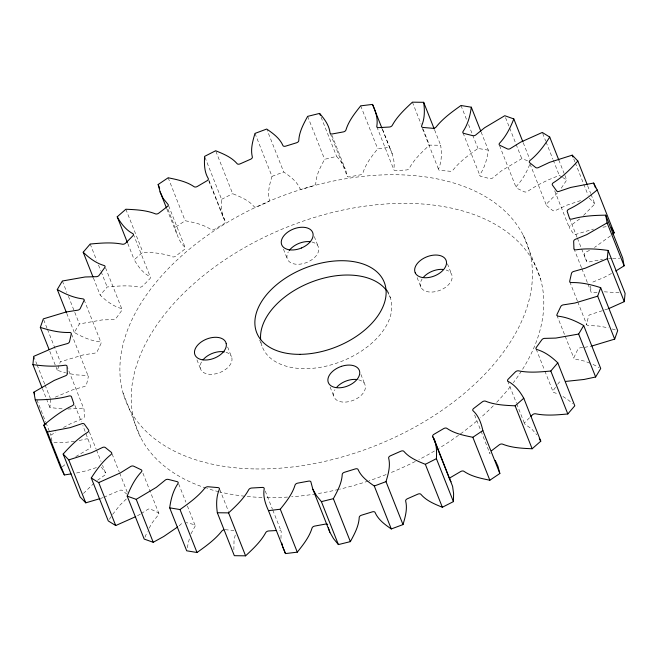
<?xml version="1.0" encoding="UTF-8"?>
<svg xmlns="http://www.w3.org/2000/svg" width="658" height="658" viewBox="0 0 658 658"><rect width="100%" height="100%" fill="white"/><g stroke="black" fill="none" stroke-linecap="round" stroke-linejoin="round"><path stroke-width="0.49" stroke-dasharray="3.29 2.47" d="M204.975 157.336L221.598 199.333L221.392 207.212L222.396 214.566L225.135 221.203A2.624 1.62 -21.6 0 1 223.975 223.736L214.368 229.379A2.624 1.62 -21.6 0 1 210.938 229.535C203.322 224.362 194.028 222.552 185.161 220.718L175.143 227.446C176.755 234.577 179.247 242.029 184.791 247.087A2.624 1.62 -21.6 0 1 184.273 249.579L175.76 256.102A2.624 1.62 -21.6 0 1 172.223 256.719C162.921 253.042 152.738 252.631 142.86 252.179L134.216 259.754C137.974 266.391 142.811 272.823 149.654 276.492A2.624 1.62 -21.6 0 1 149.794 278.852L142.663 286.041A2.624 1.62 -21.6 0 1 139.126 287.094C128.606 285.021 117.782 286.008 107.188 286.987L100.213 295.154C106.103 300.895 112.929 306.052 120.907 308.413A2.624 1.62 -21.6 0 1 121.697 310.568L116.203 318.168A2.624 1.62 -21.6 0 1 112.789 319.632L102.154 319.92L79.363 323.95L74.288 332.438C82.085 336.937 90.533 340.688 99.547 341.773A2.624 1.62 -21.6 0 1 100.954 343.649L97.269 351.397A2.624 1.62 -21.6 0 1 94.11 353.214L83.056 354.958L60.322 361.818L57.32 370.331L65.545 372.782M62.115 408.857L49.901 407.549L50.724 399.299M187.209 547.752L189.479 538.244M481.13 132.019L488.31 150.156C487.183 158.553 484.979 167.05 480.217 174.173A2.624 1.62 -21.6 0 0 480.908 176.369L489.733 178.606A2.624 1.62 -21.6 0 0 493.253 177.479L501.684 170.644L521.778 158.652L529.904 161.547M235.243 535.069L234.034 540.325L233.853 550.91M255 133.409L272.001 176.36C269.764 183.837 267.419 191.914 269.295 199.728A2.624 1.62 -21.6 0 1 267.543 202.212L257.163 206.785A2.624 1.62 -21.6 0 1 253.972 206.472C248.453 200.073 240.293 196.8 232.652 193.682L215.651 150.74M144.966 537.241L147.277 531.722M529.649 164.623C526.614 172.347 522.468 179.741 516.826 185.869A2.624 1.62 -21.6 0 0 516.859 188.254L524.368 191.823A2.624 1.62 -21.6 0 0 527.922 191.133L537.537 185.153L548.065 179.996L559.292 175.398L561.768 176.936M191.026 533.803L194.784 526.77A2.624 1.62 -21.6 0 0 194.102 524.582L186.255 522.584M488.31 150.156L477.988 148.445C469.146 154.737 460.139 161.202 453.288 169.723A2.624 1.62 -21.6 0 1 449.908 171.244L440.062 170.406A2.624 1.62 -21.6 0 1 438.754 168.481C441.831 161.177 441.757 152.985 440.671 145.254L429.411 145.122C421.992 152.047 414.343 159.146 409.375 168.119A2.624 1.62 -21.6 0 1 406.257 169.986L395.738 170.578A2.624 1.62 -21.6 0 1 393.838 168.983C395.096 161.539 392.612 154.046 389.52 147.351L377.708 148.782C371.918 156.102 365.815 163.661 363.01 172.717A2.624 1.62 -21.6 0 1 360.263 174.872L349.423 176.87A2.624 1.62 -21.6 0 1 347.005 175.67C346.182 168.185 341.395 161.876 336.6 156.365L324.641 159.318C320.594 166.803 316.235 174.691 315.782 183.376A2.624 1.62 -21.6 0 1 313.496 185.737L302.705 189.076A2.624 1.62 -21.6 0 1 299.851 188.311C296.684 181.123 289.989 176.311 283.713 171.985L267.082 129.996M149.169 528.127L152.179 522.781L158.175 515.082A2.624 1.62 -21.6 0 0 158.142 512.689L150.633 509.119A2.624 1.62 -21.6 0 0 147.088 509.81L141.593 513.363M109.368 519.302L112.09 515.214M112.633 514.4L120.06 504.999L127.002 498.353M561.282 188.18L566.727 180.004L564.465 174.28M555.5 387.332L553.304 390.375A2.624 1.62 -21.6 0 0 554.094 392.53L558.642 394.265M557.704 384.297L558.807 382.775A2.624 1.62 -21.6 0 1 562.212 381.311M557.474 192.843L547.324 203.166A2.624 1.62 -21.6 0 0 546.708 205.674L552.646 210.445A2.624 1.62 -21.6 0 0 556.1 210.215L566.579 205.288L581.532 200.271M83.451 493.451L93.905 483.276M591.065 194.406L594.84 203.947L583.268 215.692M529.493 417.781L525.216 422.091A2.624 1.62 -21.6 0 0 525.347 424.451L531.787 429.082L536.788 434.757M179.173 525.808L181.748 523.464A2.624 1.62 -21.6 0 1 182.784 522.691M62.28 466.867L65.94 463.89M610.525 235.86L594.47 247.474M97.54 480.274L104.318 475.463A2.624 1.62 -21.6 0 0 105.576 472.929L102.549 465.296M579.657 218.991L570.683 225.48A2.624 1.62 -21.6 0 0 569.433 228.013L573.595 233.829A2.624 1.62 -21.6 0 0 576.836 234.067L593.458 229.083M75.785 456.594L88.904 448.888A2.624 1.62 -21.6 0 0 90.746 446.412L82.826 425.438M51.933 440.901L50.888 435.127L55.905 431.993M137.473 515.79L140.771 513.849M63.497 427.494L71.22 423.382L81.954 418.965A2.624 1.62 -21.6 0 0 84.331 416.629L84.068 409.358L67.445 367.37M611.512 273.457L603.781 277.569L593.047 281.986A2.624 1.62 -21.6 0 0 590.942 283.392M221.598 199.333L232.652 193.682M589.51 250.377L586.097 252.055A2.624 1.62 -21.6 0 0 584.255 254.531L586.508 261.185A2.624 1.62 -21.6 0 0 589.42 261.884L602.547 259.334M55.28 397.152L72.627 389.84L83.714 386.707A2.624 1.62 -21.6 0 0 86.527 384.593L88.271 376.952A2.624 1.62 -21.6 0 0 86.28 375.422L76.04 374.871L66.458 373.053M96.389 467.575L87.185 470.577L75.9 473.16M607.86 308.956L591.295 314.236A2.624 1.62 -21.6 0 0 588.474 316.35L586.739 323.991A2.624 1.62 -21.6 0 0 588.721 325.521L598.961 326.072L608.543 327.89M272.001 176.36L283.713 171.985M101.028 498.279L102.878 497.621M103.808 497.3L118.901 490.736A2.624 1.62 -21.6 0 1 122.355 490.506L126.813 494.084M79.133 440.539L85.581 439.059A2.624 1.62 -21.6 0 1 88.493 439.758M584.493 347.358L591.016 346.166M602.942 227.191L606.791 226.591M597.053 292.218L593.426 292.72A2.624 1.62 -21.6 0 1 590.933 291.584L587.915 283.952M582.692 347.547L580.899 347.728A2.624 1.62 -21.6 0 0 577.732 349.546L574.047 357.302A2.624 1.62 -21.6 0 0 575.454 359.178L584.732 361.168L591.205 363.677M608.592 258.709L611.619 258.405M74.469 441.403L63.382 442.546L52.278 442.826M612.631 258.38L619.696 258.199M604.291 291.807L621.358 292.942M67.848 409.046L81.576 408.223A2.624 1.62 -21.6 0 1 84.068 409.358M225.094 529.698L233.952 530.455M612.195 328.975L615.855 330.069M593.055 364.392L599.019 367.592M562.598 177.446L566.727 180.004M562.935 396.461L568.857 400.426L572.567 403.782M589.255 198.099L594.84 203.947M101.406 467.114L105.576 472.929M587.66 185.819L590.687 193.452M573.76 158.973L574.895 161.835M575.273 162.789L588.12 195.237M558.79 159.968L564.087 173.325M542.669 133.401L545.688 141.042M546.066 141.996L552.868 159.17M553.246 160.124L559.292 175.398M569.507 218.242L577.058 237.332M577.436 238.286L586.508 261.185M554.694 190.795L569.433 228.013M573.932 248.642L581.491 267.732M581.869 268.686L587.536 282.998M523.25 142.778L529.674 159.006M530.019 163.908L546.263 204.951M505.533 117.618L509.308 127.159M509.687 128.113L515.732 143.386M516.111 144.341L521.778 158.652M569.82 281.904L577.379 300.986M577.757 301.94L586.829 324.846M499.57 145.665L516.201 187.653M556.898 315.264L564.827 335.3M565.206 336.254L573.899 358.207M523.2 235.145L540.637 279.362M460.987 105.502L467.032 120.768M468.545 124.592L472.321 134.133M472.699 135.087L477.988 148.445M463.043 132.957L480.052 175.9M536.204 349.143L544.52 370.141M544.898 371.096L553.205 392.086M434.625 129.988L440.671 145.254M412.41 102.171L421.104 124.123M422.995 128.894L429.411 145.122M422.321 128.351L438.565 169.394M507.655 380.924L516.341 402.877M516.719 403.831L524.656 423.867M447.448 263.792L451.602 274.287M382.578 129.47L392.407 154.276M382.347 129.223L389.52 147.351M376.886 126.904L393.887 169.846M360.707 105.839L377.708 148.782M474.615 414.976L480.661 430.25M481.039 431.204L489.733 453.148M417.114 277.602L420.89 287.143A16.656 10.298 -21.6 0 0 445.063 287.645A16.656 10.298 -21.6 0 0 446.157 270.002M331.912 135.309L345.137 168.711M330.291 133.516L347.292 176.459M321.112 117.231L336.6 156.365M387.356 290.219L390.383 297.852M307.64 116.367L324.641 159.318M314.294 236.6L318.447 247.104M360.921 374.435L365.075 384.93M283.483 249.209L287.258 258.759M330.11 387.044L333.886 396.585M208.882 180.169L225.135 221.203M208.841 180.966L223.959 219.139M259.688 340.112L261.95 345.837M168.16 177.775L185.161 220.718M227.66 346.996L231.855 357.771A16.656 10.298 -21.6 0 1 213.414 374.196A16.656 10.298 -21.6 0 1 201.965 361.234M168.645 205.806L185.268 247.795M167.963 209.318L175.143 227.446M166.869 208.964L177.068 234.733M265.24 491.016L272.42 509.144M272.799 510.098L281.114 531.096M196.948 359.852L200.731 369.401M125.859 209.236L142.86 252.179M133.344 234.133L150.345 277.076M127.792 243.534L134.216 259.754M219.813 489.56L228.507 511.513M105.551 267.822L121.796 308.857M90.187 244.036L96.611 260.264M98.503 265.034L100.764 270.759M101.143 271.713L107.188 286.987M178.705 484.008L185.885 502.136M187.398 505.961L194.957 525.043M93.411 277.972L100.213 295.154M123.03 392.958L140.467 437.167M84.101 299.793L101.102 342.736M142.934 473.209L158.8 513.289M62.362 281.007L66.894 292.456M68.407 296.273L79.363 323.95M66.729 313.348L74.288 332.438M71.549 334.108L88.18 376.096M112.115 454.004L119.295 472.14M119.674 473.094L127.603 493.138M89.323 431.895L96.126 449.069M96.504 450.023L101.036 461.48M43.699 319.829L47.096 328.416M47.475 329.37L60.322 361.818M74.897 405.402L81.321 421.622M49.769 351.24L57.32 370.331M33.723 356.356L36.741 363.989M37.119 364.943L44.678 384.033M45.057 384.988L50.345 398.345M42.342 388.459L46.126 398.008M46.504 398.962L49.901 407.549M36.906 399.817L45.599 421.762M45.978 422.716L50.888 435.127M420.89 287.143L420.478 285.917A16.656 10.298 -21.6 0 1 422.123 278.984M590.744 286.131L590.933 291.584M280.958 538.499L281.163 531.96A2.624 1.62 -21.6 0 0 279.272 530.373M490.21 453.855A2.624 1.62 -21.6 0 1 489.922 452.243M206.258 488.162A215.503 133.27 -21.6 0 1 168.958 309.071A215.503 133.27 -21.6 0 1 443.492 206.579A215.503 133.27 -21.6 0 1 521.926 370.314M521.391 371.145A215.503 133.27 -21.6 0 1 513.33 382.726M510.18 386.805A215.503 133.27 -21.6 0 1 496.124 402.893M493.27 405.821A215.503 133.27 -21.6 0 1 480.62 417.723M476.688 421.12A215.503 133.27 -21.6 0 1 438.82 448.378M434.453 451.001A215.503 133.27 -21.6 0 1 418.866 459.638M415.33 461.455A215.503 133.27 -21.6 0 1 389.84 473.069M386.123 474.558A215.503 133.27 -21.6 0 1 369.171 480.743M368.217 481.056A215.503 133.27 -21.6 0 1 339.528 489.223M338.574 489.445A215.503 133.27 -21.6 0 1 316.819 493.763M315.824 493.928A215.503 133.27 -21.6 0 1 291.568 496.798M287.53 497.078A215.503 133.27 -21.6 0 1 266.038 497.563M261.999 497.456A215.503 133.27 -21.6 0 1 245.656 496.321M244.644 496.214A215.503 133.27 -21.6 0 1 219.747 491.954M218.785 491.715A215.503 133.27 -21.6 0 1 207.212 488.475M358.585 379.831A16.656 10.298 -21.6 0 1 363.109 393.196A16.656 10.298 -21.6 0 1 342.086 401.997A16.656 10.298 -21.6 0 1 334.922 389.733M311.958 241.996A16.656 10.298 -21.6 0 1 318.571 251.101A16.656 10.298 -21.6 0 1 307.13 262.303L305.172 263.036A16.656 10.298 -21.6 0 1 290.145 262.353A16.656 10.298 -21.6 0 1 288.294 251.907M225.998 352.26A16.656 10.298 -21.6 0 1 231.443 356.546M387.217 291.486A68.572 42.408 -21.6 0 1 342.44 361.003A68.572 42.408 -21.6 0 1 261.037 342.382M255.715 468.948A215.503 133.27 -21.6 0 0 529.303 250.731A215.503 133.27 -21.6 0 0 193.477 245.853A215.503 133.27 -21.6 0 0 255.715 468.948"/><path stroke-width="0.99" d="M160.067 191.782L163.126 198.412L167.79 204.144A2.624 1.62 -21.6 0 1 167.272 206.637L158.759 213.159A2.624 1.62 -21.6 0 1 155.222 213.776C145.92 210.099 135.729 209.688 125.859 209.236L117.214 216.811C120.973 223.44 125.81 229.881 132.653 233.549A2.624 1.62 -21.6 0 1 132.784 235.909L125.662 243.09A2.624 1.62 -21.6 0 1 122.125 244.151C111.605 242.078 100.773 243.065 90.187 244.036L83.204 252.211C89.101 257.952 95.928 263.101 103.906 265.47A2.624 1.62 -21.6 0 1 104.696 267.625L99.194 275.225A2.624 1.62 -21.6 0 1 95.788 276.689L85.145 276.977L62.362 281.007L57.279 289.487C65.076 293.986 73.532 297.745 82.546 298.822A2.624 1.62 -21.6 0 1 83.953 300.698L80.268 308.454A2.624 1.62 -21.6 0 1 77.101 310.272L66.055 312.007L43.321 318.875L40.319 327.388C49.654 330.423 59.401 332.726 69.279 332.479A2.624 1.62 -21.6 0 1 71.261 334.009L69.526 341.65A2.624 1.62 -21.6 0 1 66.705 343.764L55.626 346.889L33.723 356.356L32.9 364.606C43.37 366.07 54.071 366.893 64.574 365.28A2.624 1.62 -21.6 0 1 67.067 366.416L67.322 373.686A2.624 1.62 -21.6 0 1 64.953 376.014L54.219 380.431L33.887 392.176L35.277 399.883C46.455 399.768 57.756 399.118 68.58 396.116A2.624 1.62 -21.6 0 1 71.492 396.815L73.745 403.469A2.624 1.62 -21.6 0 1 71.903 405.945C61.613 410.839 52.5 417.83 43.815 425.117L47.36 432.01L70.184 427.634L81.164 423.933A2.624 1.62 -21.6 0 1 84.405 424.171L88.567 429.987A2.624 1.62 -21.6 0 1 87.317 432.52C78.129 438.277 70.365 446.009 63.16 454.053L68.745 459.901L91.421 452.712L101.9 447.785A2.624 1.62 -21.6 0 1 105.354 447.555L111.292 452.326A2.624 1.62 -21.6 0 1 110.676 454.834C102.812 461.242 96.677 469.475 91.273 477.996L98.708 482.602L120.463 472.847L130.078 466.867A2.624 1.62 -21.6 0 1 133.632 466.177L141.141 469.746A2.624 1.62 -21.6 0 1 141.174 472.131C134.808 478.983 130.539 487.479 127.191 496.132L136.222 499.348L156.316 487.356L164.747 480.521A2.624 1.62 -21.6 0 1 168.267 479.394L177.092 481.631A2.624 1.62 -21.6 0 1 177.783 483.827C173.021 490.95 170.817 499.447 169.69 507.844L180.012 509.555C188.854 503.263 197.861 496.798 204.712 488.277A2.624 1.62 -21.6 0 1 208.093 486.755L217.938 487.594A2.624 1.62 -21.6 0 1 219.246 489.519C216.169 496.823 216.243 505.015 217.329 512.746L228.589 512.878C236.008 505.953 243.657 498.854 248.625 489.881A2.624 1.62 -21.6 0 1 251.743 488.014L262.262 487.422A2.624 1.62 -21.6 0 1 264.162 489.017C262.904 496.461 265.388 503.954 268.48 510.649L280.292 509.218C286.082 501.898 292.185 494.339 294.99 485.283A2.624 1.62 -21.6 0 1 297.737 483.128L308.577 481.13A2.624 1.62 -21.6 0 1 310.995 482.33L312.863 489.289L329.872 532.24L333.499 538.606L338.401 544.585L350.36 541.633C354.415 534.14 358.766 526.252 359.219 517.566A2.624 1.62 -21.6 0 1 361.505 515.206L372.305 511.866A2.624 1.62 -21.6 0 1 375.159 512.631C378.317 519.828 385.012 524.632 391.288 528.958L403 524.591C405.238 517.106 407.582 509.029 405.706 501.223A2.624 1.62 -21.6 0 1 407.458 498.731L417.838 494.158A2.624 1.62 -21.6 0 1 421.03 494.471C426.557 500.87 434.708 504.143 442.349 507.26L453.403 501.618L436.402 458.667C436.78 451.306 436.797 443.311 432.865 436.797A2.624 1.62 -21.6 0 1 434.025 434.264L443.632 428.621A2.624 1.62 -21.6 0 1 447.062 428.465C454.678 433.638 463.972 435.448 472.839 437.282L482.857 430.554C481.245 423.423 478.753 415.971 473.209 410.913A2.624 1.62 -21.6 0 1 473.727 408.421L482.24 401.898A2.624 1.62 -21.6 0 1 485.777 401.281C495.079 404.958 505.262 405.369 515.14 405.821L523.784 398.246C520.026 391.609 515.189 385.177 508.346 381.508A2.624 1.62 -21.6 0 1 508.206 379.148L515.337 371.959A2.624 1.62 -21.6 0 1 518.874 370.906C529.394 372.979 540.218 371.992 550.812 371.013L557.787 362.846C551.898 357.105 545.071 351.948 537.092 349.587A2.624 1.62 -21.6 0 1 536.303 347.432L541.797 339.832A2.624 1.62 -21.6 0 1 545.211 338.368L555.846 338.08L578.637 334.05L583.712 325.562C575.915 321.063 567.467 317.312 558.453 316.227A2.624 1.62 -21.6 0 1 557.046 314.351L560.731 306.603A2.624 1.62 -21.6 0 1 563.89 304.786L574.944 303.042L597.678 296.182L600.68 287.669C591.336 284.634 581.59 282.331 571.72 282.578A2.624 1.62 -21.6 0 1 569.729 281.048L571.473 273.407A2.624 1.62 -21.6 0 1 574.286 271.293L585.373 268.16L607.276 258.701L608.099 250.451C597.629 248.979 586.928 248.156 576.424 249.777A2.624 1.62 -21.6 0 1 573.932 248.642L573.669 241.371A2.624 1.62 -21.6 0 1 576.046 239.035L586.78 234.618L607.112 222.873L605.722 215.174C594.544 215.289 583.235 215.939 572.419 218.941A2.624 1.62 -21.6 0 1 569.507 218.242L567.254 211.588A2.624 1.62 -21.6 0 1 569.096 209.112C579.377 204.219 588.491 197.227 597.184 189.94L593.639 183.047L570.815 187.423L559.835 191.124A2.624 1.62 -21.6 0 1 556.594 190.886L552.424 185.071A2.624 1.62 -21.6 0 1 553.682 182.537C562.87 176.772 570.634 169.048 577.839 161.004L572.246 155.156L549.57 162.345L539.099 167.264A2.624 1.62 -21.6 0 1 535.645 167.494L529.706 162.723A2.624 1.62 -21.6 0 1 530.323 160.223C538.186 153.816 544.322 145.574 549.726 137.061L542.291 132.447L520.527 142.21L510.912 148.19A2.624 1.62 -21.6 0 1 507.367 148.881L499.858 145.311A2.624 1.62 -21.6 0 1 499.825 142.918C506.191 136.074 510.46 127.578 513.808 118.925L504.776 115.709L484.675 127.701L476.252 134.536A2.624 1.62 -21.6 0 1 472.732 135.663L463.898 133.418A2.624 1.62 -21.6 0 1 463.216 131.23C467.978 124.107 470.174 115.611 471.309 107.205L460.987 105.502C452.136 111.794 443.138 118.251 436.279 126.78A2.624 1.62 -21.6 0 1 432.906 128.302L423.061 127.463A2.624 1.62 -21.6 0 1 421.753 125.538C424.829 118.226 424.755 110.042 423.67 102.311L412.41 102.171C404.991 109.105 397.342 116.195 392.374 125.168A2.624 1.62 -21.6 0 1 389.256 127.043L378.728 127.627A2.624 1.62 -21.6 0 1 376.837 126.04C378.087 118.588 375.611 111.103 372.518 104.408L360.707 105.839C354.909 113.16 348.806 120.718 346.009 129.774A2.624 1.62 -21.6 0 1 343.262 131.929L332.422 133.928A2.624 1.62 -21.6 0 1 330.003 132.727C329.173 125.242 324.394 118.933 319.599 113.415L307.64 116.367C303.585 123.86 299.234 131.748 298.781 140.434A2.624 1.62 -21.6 0 1 296.495 142.794L285.695 146.134A2.624 1.62 -21.6 0 1 282.841 145.369C279.683 138.172 272.988 133.368 266.712 129.042L255 133.409C252.762 140.894 250.418 148.971 252.294 156.777A2.624 1.62 -21.6 0 1 250.542 159.269L240.162 163.842A2.624 1.62 -21.6 0 1 236.97 163.529C231.443 157.13 223.292 153.857 215.651 150.74L204.597 156.382C204.219 163.752 204.202 171.746 208.125 178.26A2.624 1.62 -21.6 0 1 206.974 180.794L197.367 186.436A2.624 1.62 -21.6 0 1 193.937 186.592C186.321 181.419 177.027 179.609 168.16 177.775L158.142 184.503L160.067 191.782L166.49 208.01M453.403 501.618L453.609 493.73L452.605 486.377L434.041 438.861M608.773 308.594L624.278 301.644L625.1 293.394L608.099 250.451M403 524.591L385.999 481.64C388.236 474.163 390.581 466.086 388.705 458.272A2.624 1.62 -21.6 0 1 390.457 455.788L400.837 451.215A2.624 1.62 -21.6 0 1 404.028 451.528C409.547 457.927 417.707 461.2 425.348 464.318L442.349 507.26M591.945 345.993L614.679 339.125L617.681 330.612L600.68 287.669M312.863 489.289L316.498 495.663L321.4 501.635L333.359 498.682C337.406 491.197 341.765 483.309 342.218 474.624A2.624 1.62 -21.6 0 1 344.504 472.263L355.295 468.924A2.624 1.62 -21.6 0 1 358.149 469.689C361.316 476.877 368.011 481.689 374.287 486.015L391.288 528.958M565.625 381.426L584.033 379.469L595.638 376.993L600.721 368.513L583.712 325.562M281.797 543.08L282.603 546.666L285.482 553.592L297.293 552.161C303.091 544.84 309.194 537.282 311.991 528.226A2.624 1.62 -21.6 0 1 314.738 526.071L325.578 524.072A2.624 1.62 -21.6 0 1 327.709 524.484M530.916 416.341L532.338 414.91A2.624 1.62 -21.6 0 1 535.875 413.849C546.395 415.922 557.227 414.935 567.813 413.964L574.796 405.789L557.787 362.846M217.329 512.746L234.33 555.689L245.59 555.829C253.009 548.895 260.658 541.805 265.626 532.832A2.624 1.62 -21.6 0 1 268.744 530.957L276.401 530.529M491.501 450.771L499.241 444.841A2.624 1.62 -21.6 0 1 502.778 444.224C512.08 447.901 522.271 448.312 532.141 448.764L540.786 441.189L523.784 398.246M612.721 234.075L614.185 232.883L597.184 189.94M177.709 526.935L163.71 536.509L153.224 542.291L144.192 539.075L127.191 496.132M169.69 507.844L186.691 550.795L197.013 552.498C205.864 546.206 214.862 539.749 221.721 531.22A2.624 1.62 -21.6 0 1 223.819 529.813M451.043 481.804L449.875 479.74A2.624 1.62 -21.6 0 1 451.026 477.206L460.633 471.564A2.624 1.62 -21.6 0 1 464.063 471.408C471.679 476.581 480.973 478.391 489.84 480.225L499.858 473.497L497.933 466.218L495.26 460.419M615.756 271.038L624.113 265.824L622.723 258.117L605.722 215.174M425.348 464.318L436.402 458.667M135.713 516.653L115.709 525.553L108.274 520.939L91.273 477.996M374.287 486.015L385.999 481.64M100.106 498.608L85.754 502.844L80.161 496.996L63.16 454.053M43.815 425.117L60.816 468.06L64.361 474.953L71.097 473.908M539.289 438.779L540.786 441.189M611.529 227.709L614.185 232.883M593.639 183.047L595.523 187.818M607.112 222.873L624.113 265.824M577.839 161.004L587.281 184.865M572.246 155.156L573.003 157.065M607.276 258.701L624.278 301.644M549.726 137.061L558.79 159.968M597.678 296.182L614.679 339.125M513.808 118.925L522.88 141.824M578.637 334.05L595.638 376.993M471.309 107.205L480.751 131.065M550.812 371.013L567.813 413.964M423.67 102.311L434.247 129.034M515.14 405.821L532.141 448.764M372.518 104.408L381.969 128.261M482.857 430.554L499.858 473.497M472.839 437.282L489.84 480.225M319.599 113.415L320.356 115.323M432.865 436.797L449.496 478.785M333.359 498.682L350.36 541.633M321.4 501.635L338.401 544.585M158.142 184.503L159.655 188.32M280.292 509.218L297.293 552.161M268.48 510.649L285.482 553.592M117.214 216.811L127.413 242.58M228.589 512.878L245.59 555.829M83.204 252.211L93.033 277.018M180.012 509.555L197.013 552.498M57.279 289.487L66.351 312.394M136.222 499.348L153.224 542.291M40.319 327.388L49.013 349.332M98.708 482.602L115.709 525.553M32.9 364.606L41.972 387.504M68.745 459.901L85.754 502.844M33.887 392.176L34.644 394.084M35.277 399.883L45.098 424.69M47.36 432.01L64.361 474.953M328.334 527.658L329.872 532.24M336.995 386.945A16.656 10.298 -21.6 0 1 345.203 381.377L347.161 380.645A16.656 10.298 -21.6 0 1 356.875 379.518M423.168 277.586A16.656 10.298 -21.6 0 1 442.744 269.393M289.224 250.492A16.656 10.298 -21.6 0 1 310.247 241.692M203.001 359.844A16.656 10.298 -21.6 0 1 224.353 351.865M260.658 339.709A68.572 42.408 -21.6 0 1 311.226 282.15A68.572 42.408 -21.6 0 1 386.698 290.746M301.463 247.992L299.505 248.724A16.656 10.298 -21.6 0 1 282.134 238.541A16.656 10.298 -21.6 0 1 308.816 228.573A16.656 10.298 -21.6 0 1 301.463 247.992M341.494 366.333L339.536 367.065A16.656 10.298 -21.6 0 0 332.183 386.485A16.656 10.298 -21.6 0 0 358.865 376.516A16.656 10.298 -21.6 0 0 341.494 366.333M415.223 272.823L414.811 271.598A16.656 10.298 -21.6 0 1 435.835 255.033A16.656 10.298 -21.6 0 1 441.485 271.729A16.656 10.298 -21.6 0 1 415.223 272.823M226.188 343.451L225.776 342.226A16.656 10.298 -21.6 0 0 199.514 343.32A16.656 10.298 -21.6 0 0 205.164 360.025A16.656 10.298 -21.6 0 0 226.188 343.451M300.171 354.341A68.572 42.408 -21.6 0 0 384.716 283.532A68.572 42.408 -21.6 0 0 276.615 284.708A68.572 42.408 -21.6 0 0 300.171 354.341"/></g></svg>
